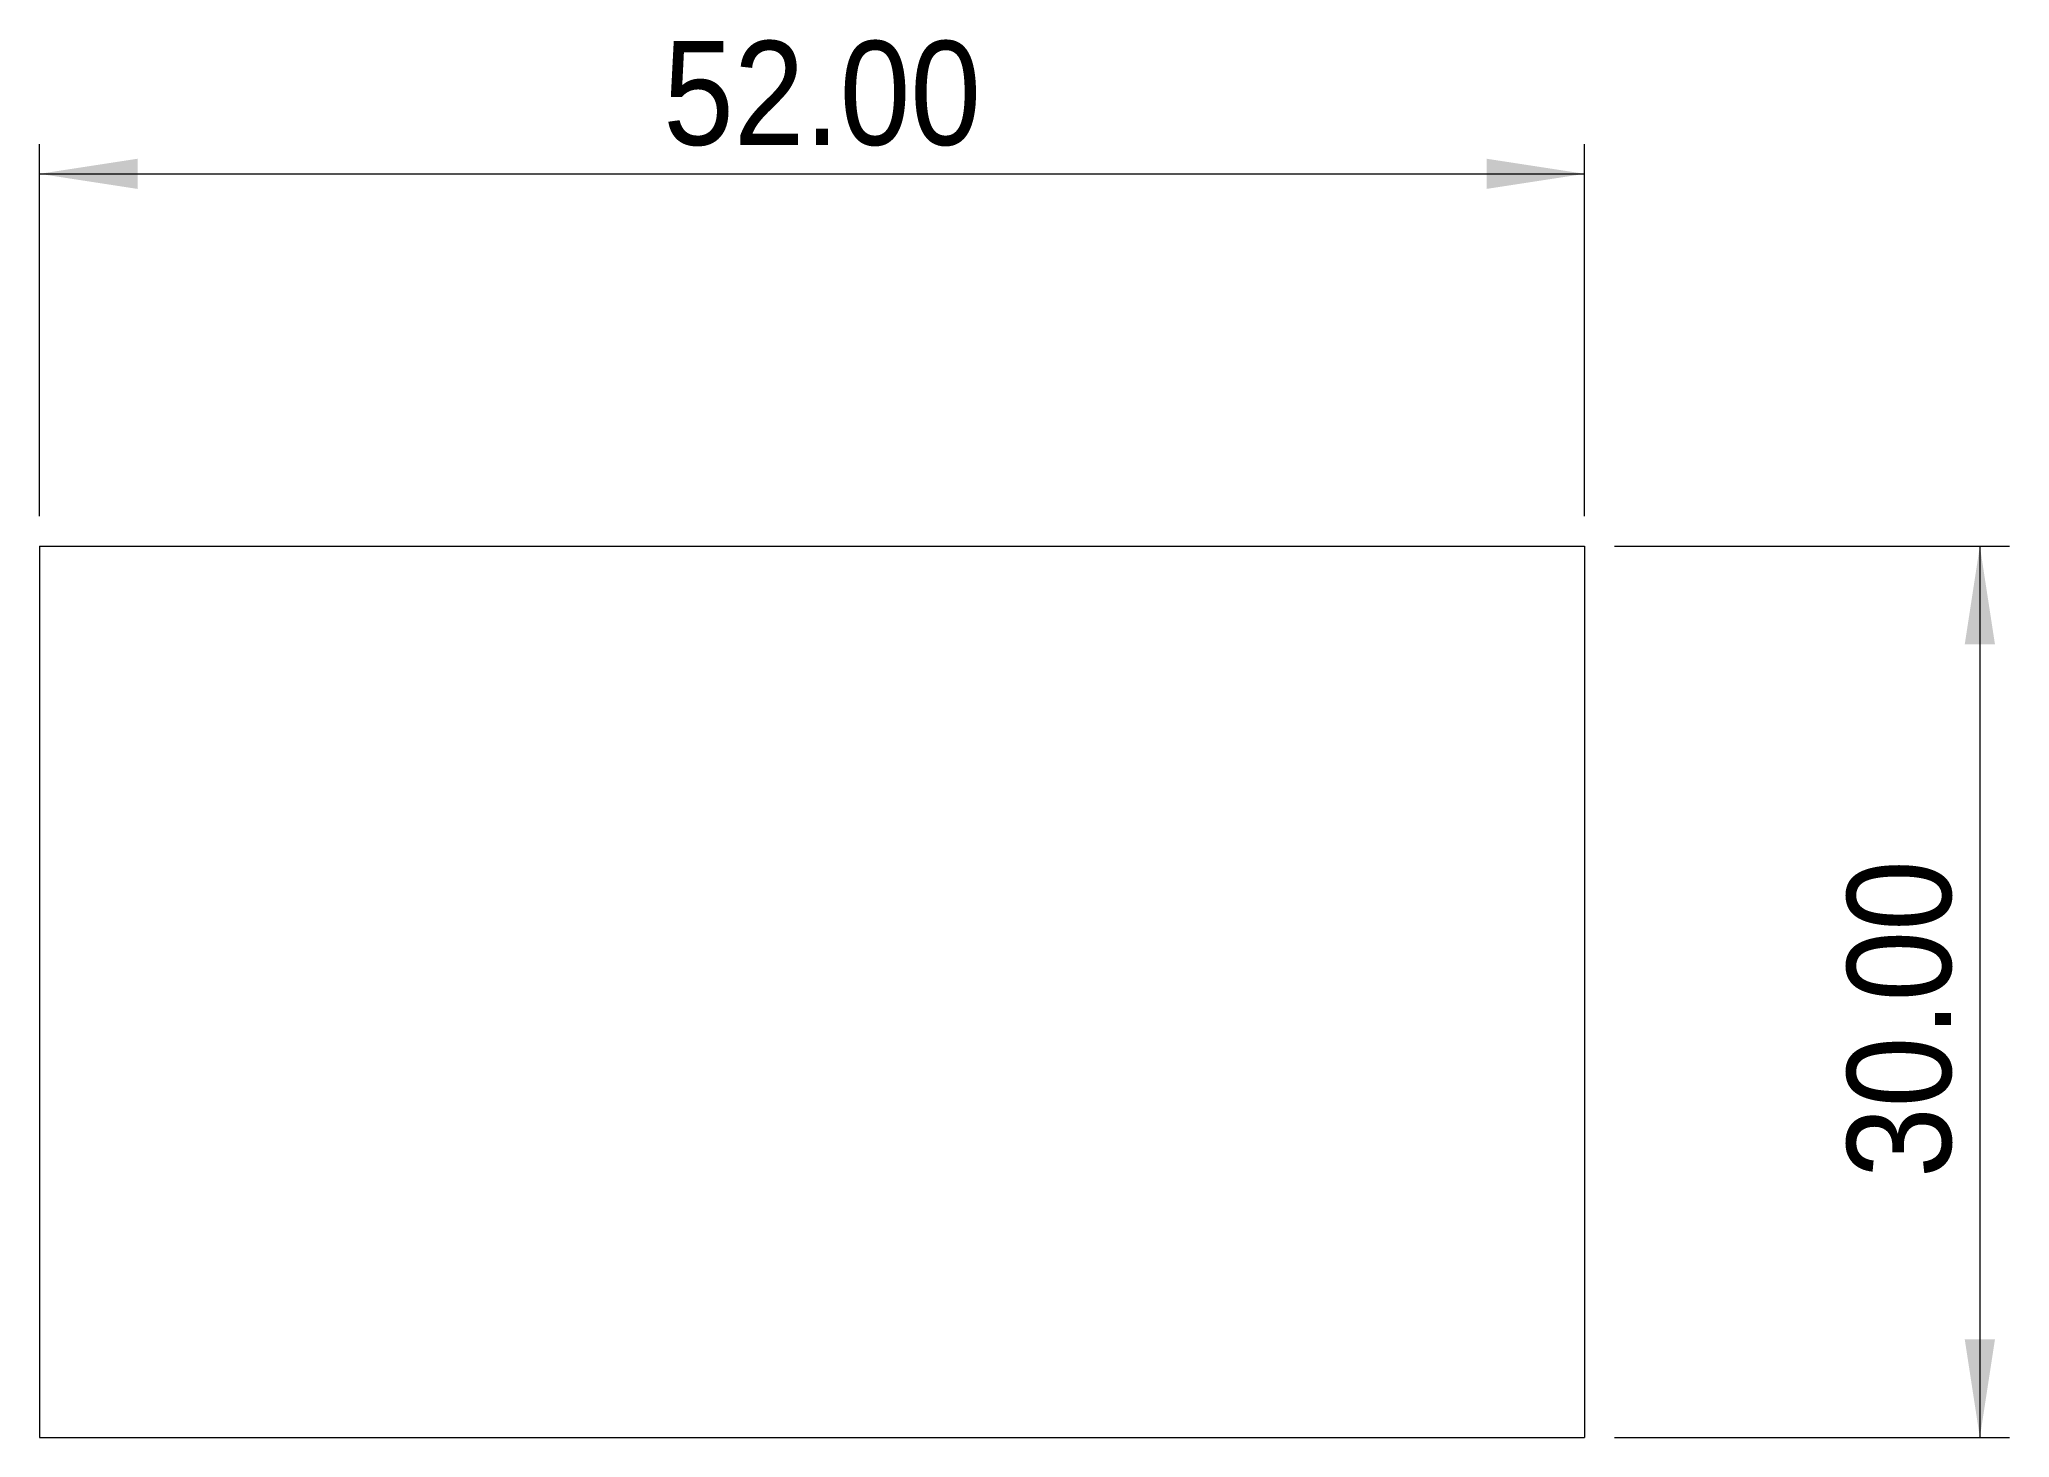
# Model space of a CAD drawing. Header units: millimetres. Extents: x 100 to 166.3, y 100 to 147.
import ezdxf

# ---------------------------------------------------------------- set-up
doc = ezdxf.new("R2010")
doc.units = ezdxf.units.MM
doc.styles.add('SLDTEXTSTYLE0', font='GOTHIC.TTF', dxfattribs={"width": 0.913})
doc.dimstyles.new('SLDDIMSTYLE0', dxfattribs={"dimtxt": 3.5, "dimasz": 3.302, "dimexe": 0, "dimexo": 0.0625, "dimgap": 0.875, "dimtad": 1, "dimrnd": 1e-09, "dimzin": 4, "dimdsep": 46, "dimtxsty": 'SLDTEXTSTYLE0', "dimsah": 1, "dimcen": 0.09, "dimadec": 0, "dimazin": 1, "dimtfac": 1, "dimtofl": 0, "dimtmove": 0, "dimatfit": 3, "dimfxl": 0, "dimfrac": 2, "dimtolj": 1, "dimtzin": 12, "dimarcsym": 0})

# ---------------------------------------------------------------- blocks, each defined once
blk = doc.blocks.new('_D')
at = {"color": 7, "linetype": 'Continuous', "lineweight": 0}
for p, q in [((153, 130), (166.299, 130)), ((165.299, 130), (165.299, 100)), ((153, 100), (166.299, 100))]:
    blk.add_line(p, q, dxfattribs=at)
at = {"color": 7, "linetype": 'Continuous', "lineweight": 18}
for points in [[(165.299, 130), (164.791, 126.698), (165.807, 126.698)], [(165.299, 100), (165.807, 103.302), (164.791, 103.302)]]:
    blk.add_solid(points, dxfattribs=at)
at = {"color": 7, "linetype": 'Continuous', "lineweight": 18, "insert": (160.829, 108.736), "char_height": 3.5, "attachment_point": 1, "rotation": 90, "style": 'SLDTEXTSTYLE0'}
blk.add_mtext('30.00', dxfattribs=at)
blk = doc.blocks.new('_D_1')
at = {"color": 7, "linetype": 'Continuous', "lineweight": 0}
for p, q in [((100, 131), (100, 143.525)), ((152, 131), (152, 143.525)), ((100, 142.525), (152, 142.525))]:
    blk.add_line(p, q, dxfattribs=at)
at = {"color": 7, "linetype": 'Continuous', "lineweight": 18}
for points in [[(100, 142.525), (103.302, 142.017), (103.302, 143.033)], [(152, 142.525), (148.698, 143.033), (148.698, 142.017)]]:
    blk.add_solid(points, dxfattribs=at)
at = {"color": 7, "linetype": 'Continuous', "lineweight": 18, "insert": (120.992, 146.996), "char_height": 3.5, "attachment_point": 1, "style": 'SLDTEXTSTYLE0'}
blk.add_mtext('52.00', dxfattribs=at)

msp = doc.modelspace()

# ---------------------------------------------------------------- linework, layer by layer
at = {"color": 7, "linetype": 'Continuous', "lineweight": 18}
for p, q in [((100, 130), (152, 130)), ((100, 130), (100, 100)), ((152, 130), (152, 100)), ((100, 100), (152, 100))]:
    msp.add_line(p, q, dxfattribs=at)

# ---------------------------------------------------------------- dimensions: what is measured, and where the dimension line sits
dim = msp.add_linear_dim(base=(152, 142.52544), p1=(100, 130), p2=(152, 130), dimstyle='SLDDIMSTYLE0', dxfattribs=at)
dim.commit()
dim.dimension.update_dxf_attribs({"geometry": '_D_1', "text_midpoint": (126.81055, 142.52544), "dimtype": 160})
dim = msp.add_linear_dim(base=(165.29944, 100), p1=(152, 130), p2=(152, 100), angle=90, dimstyle='SLDDIMSTYLE0', dxfattribs=at)
dim.commit()
dim.dimension.update_dxf_attribs({"geometry": '_D', "text_midpoint": (165.29944, 114.55446), "dimtype": 160})

doc.saveas('drawing.dxf')
